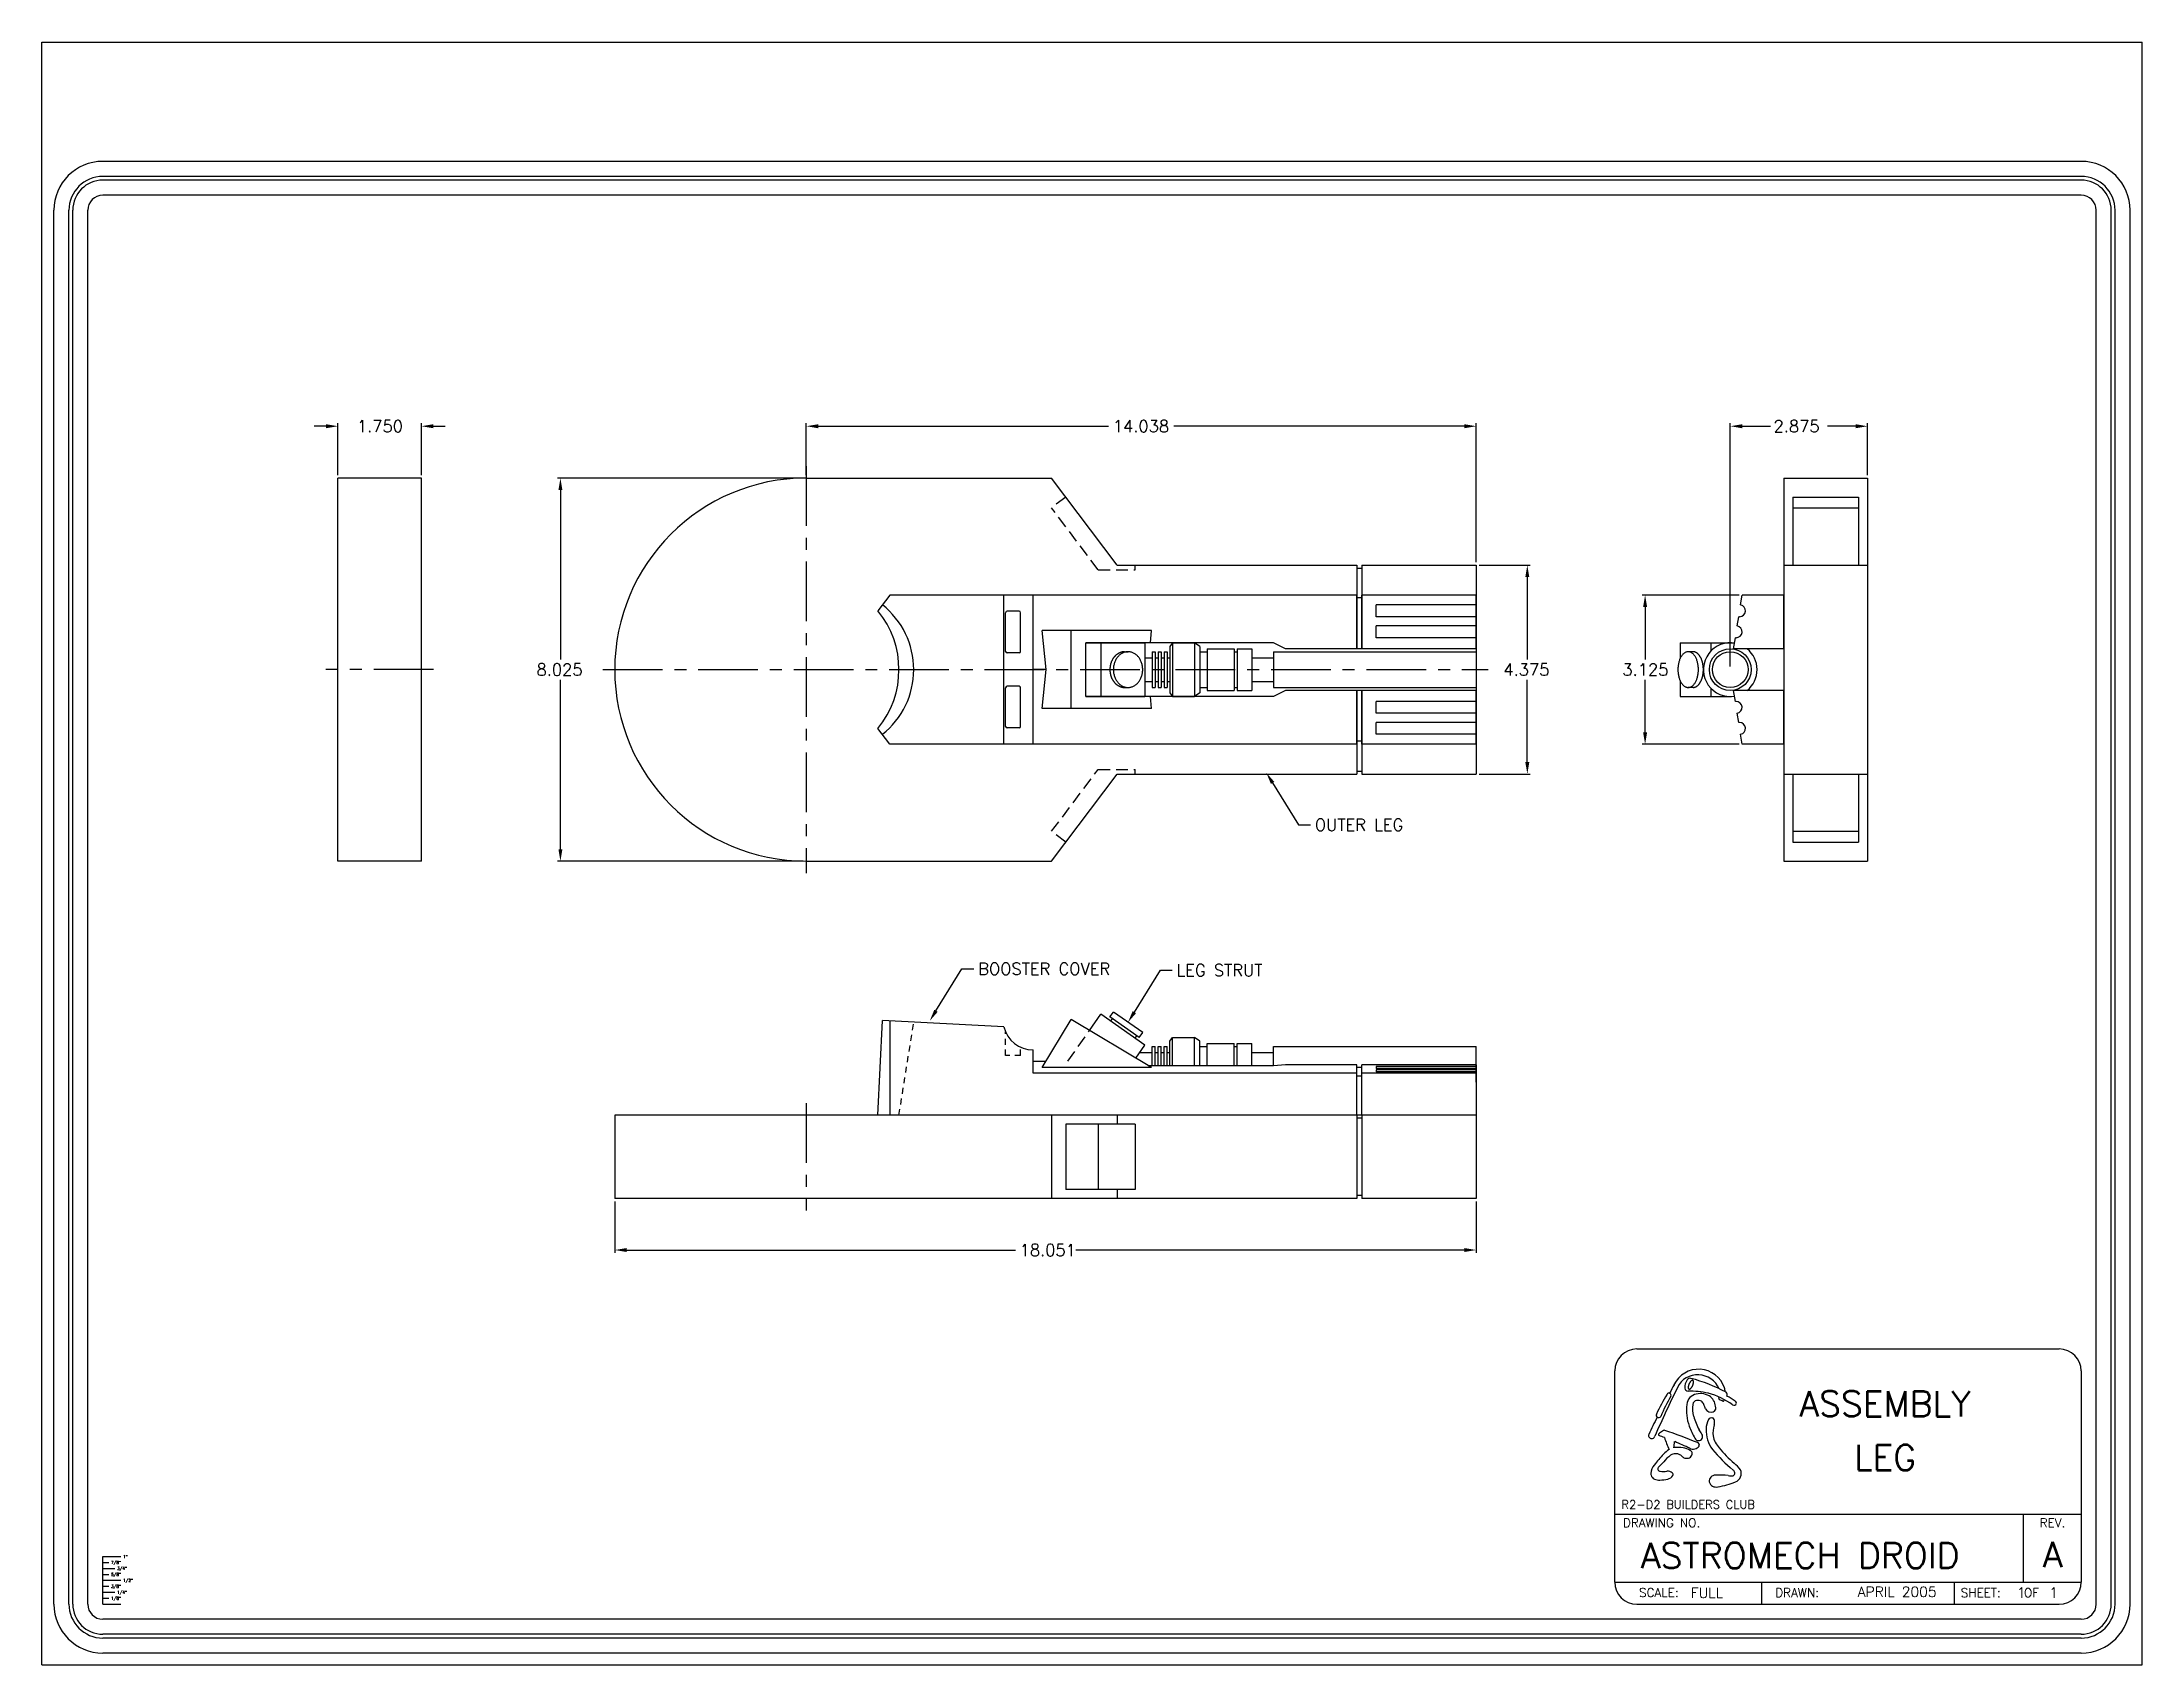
# Model space of a CAD drawing. Extents: x 0 to 44, y 0 to 34.
import ezdxf
from ezdxf.enums import TextEntityAlignment as Align

# ---------------------------------------------------------------- set-up
doc = ezdxf.new("R2010")
doc.units = 0
for name, pattern in [('CENTER', [2, 1.25, -0.25, 0.25, -0.25]), ('HIDDEN', [0.375, 0.25, -0.125]), ('HIDDEN2', [0.1875, 0.125, -0.0625])]:
    doc.linetypes.add(name, pattern=pattern)
doc.layers.get('0').update_dxf_attribs({"linetype": 'CONTINUOUS'})
for name, color, linetype in [('DIMENSIONS', 1, 'CONTINUOUS'), ('FORM', 5, 'CONTINUOUS'), ('LEG_-_BOOSTER_COVER', 7, 'CONTINUOUS'), ('LEG_-_OUTER', 7, 'CONTINUOUS'), ('LEG_-_STRUT', 7, 'CONTINUOUS')]:
    doc.layers.add(name, color=color, linetype=linetype)
doc.styles.get("Standard").update_dxf_attribs({"font": 'simplex.shx'})

msp = doc.modelspace()

# ---------------------------------------------------------------- linework, layer by layer
for p, q in [((0, 0), (0, 34)), ((0, 34), (44, 34)), ((44, 0), (44, 34)), ((1.274, 1.274), (1.274, 2.274)), ((1.274, 2.274), (1.649, 2.274)), ((1.274, 2.149), (1.399, 2.149)), ((1.274, 2.024), (1.524, 2.024)), ((1.274, 1.899), (1.399, 1.899)), ((1.274, 1.774), (1.649, 1.774)), ((1.274, 1.649), (1.399, 1.649)), ((1.274, 1.524), (1.524, 1.524)), ((1.274, 1.399), (1.399, 1.399)), ((1.274, 1.274), (1.649, 1.274)), ((0, 0), (44, 0))]:
    msp.add_line(p, q)
at = {"layer": 'DIMENSIONS'}
for p, q in [((6.2, 24.927), (6.2, 26.013)), ((7.95, 24.927), (7.95, 26.013)), ((16.013, 24.927), (16.013, 26.013)), ((30.051, 23.102), (30.051, 26.013)), ((35.373, 20.915), (35.373, 26.013)), ((38.248, 24.927), (38.248, 26.013)), ((5.95, 25.951), (5.7, 25.951)), ((8.2, 25.951), (8.45, 25.951)), ((16.263, 25.951), (22.347, 25.951)), ((29.801, 25.951), (23.718, 25.951)), ((35.623, 25.951), (36.213, 25.951)), ((37.998, 25.951), (37.408, 25.951)), ((15.951, 24.865), (10.8, 24.865)), ((10.862, 24.615), (10.862, 21.067)), ((30.114, 23.04), (31.183, 23.04)), ((31.121, 22.79), (31.121, 21.067)), ((35.56, 22.415), (33.526, 22.415)), ((33.589, 22.165), (33.589, 21.067)), ((10.862, 17.09), (10.862, 20.637)), ((31.121, 18.915), (31.121, 20.637)), ((33.589, 19.54), (33.589, 20.637)), ((35.56, 19.29), (33.526, 19.29)), ((30.114, 18.665), (31.183, 18.665)), ((25.784, 18.48), (26.329, 17.601)), ((26.329, 17.601), (26.579, 17.601)), ((15.951, 16.84), (10.8, 16.84)), ((18.731, 13.705), (19.276, 14.583)), ((19.276, 14.583), (19.526, 14.583)), ((22.887, 13.676), (23.432, 14.555)), ((23.432, 14.555), (23.682, 14.555)), ((12.001, 9.708), (12.001, 8.631)), ((30.051, 9.708), (30.051, 8.631)), ((12.251, 8.693), (20.394, 8.693)), ((29.801, 8.693), (21.658, 8.693))]:
    msp.add_line(p, q, dxfattribs=at)
for points in [[(5.95, 25.993), (5.95, 25.909), (6.2, 25.951)], [(8.2, 25.993), (8.2, 25.909), (7.95, 25.951)], [(16.263, 25.993), (16.263, 25.909), (16.013, 25.951)], [(29.801, 25.993), (29.801, 25.909), (30.051, 25.951)], [(35.623, 25.993), (35.623, 25.909), (35.373, 25.951)], [(37.998, 25.993), (37.998, 25.909), (38.248, 25.951)], [(10.821, 24.615), (10.904, 24.615), (10.862, 24.865)], [(31.079, 22.79), (31.163, 22.79), (31.121, 23.04)], [(33.547, 22.165), (33.631, 22.165), (33.589, 22.415)], [(33.547, 19.54), (33.631, 19.54), (33.589, 19.29)], [(25.819, 18.502), (25.652, 18.692), (25.749, 18.458)], [(31.079, 18.915), (31.163, 18.915), (31.121, 18.665)], [(10.821, 17.09), (10.904, 17.09), (10.862, 16.84)], [(18.767, 13.683), (18.6, 13.492), (18.696, 13.726)], [(22.922, 13.654), (22.755, 13.464), (22.851, 13.698)], [(12.251, 8.735), (12.251, 8.652), (12.001, 8.693)], [(29.801, 8.735), (29.801, 8.652), (30.051, 8.693)]]:
    msp.add_solid(points, dxfattribs=at)
at = {"layer": 'FORM'}
for p, q in [((42.726, 31.5), (1.274, 31.5)), ((42.726, 31.185), (1.274, 31.185)), ((42.726, 31.106), (1.274, 31.106)), ((0.25, 1.274), (0.25, 30.476)), ((0.565, 1.274), (0.565, 30.476)), ((0.644, 1.274), (0.644, 30.476)), ((0.959, 1.274), (0.959, 30.476)), ((42.726, 30.791), (1.274, 30.791)), ((43.041, 1.274), (43.041, 30.476)), ((43.356, 1.274), (43.356, 30.476)), ((43.435, 1.274), (43.435, 30.476)), ((43.75, 1.274), (43.75, 30.476)), ((42.726, 0.959), (1.274, 0.959)), ((42.726, 0.644), (1.274, 0.644)), ((42.726, 0.565), (1.274, 0.565)), ((42.726, 0.25), (1.274, 0.25))]:
    msp.add_line(p, q, dxfattribs=at)
at = {"layer": 'FORM', "linetype": 'CONTINUOUS'}
for p, q in [((33.416, 6.62), (42.265, 6.62)), ((32.955, 1.735), (32.955, 6.159)), ((42.726, 6.159), (42.726, 1.735)), ((32.955, 3.163), (42.726, 3.163)), ((41.508, 3.163), (41.508, 1.735)), ((32.955, 1.735), (42.726, 1.735)), ((36.026, 1.735), (36.026, 1.274)), ((40.065, 1.729), (40.065, 1.268)), ((33.416, 1.274), (42.265, 1.274))]:
    msp.add_line(p, q, dxfattribs=at)
at = {"layer": 'FORM', "color": 1}
msp.add_polyline3d([(34.588, 5.963, 0), (34.586, 5.964, 0), (34.584, 5.965, 0), (34.582, 5.965, 0), (34.58, 5.965, 0), (34.578, 5.965, 0), (34.575, 5.964, 0), (34.573, 5.964, 0), (34.571, 5.963, 0), (34.568, 5.962, 0), (34.566, 5.96, 0), (34.563, 5.959, 0), (34.56, 5.957, 0), (34.558, 5.955, 0), (34.555, 5.953, 0), (34.552, 5.951, 0), (34.55, 5.948, 0), (34.547, 5.946, 0), (34.544, 5.943, 0), (34.541, 5.94, 0), (34.539, 5.936, 0), (34.536, 5.933, 0), (34.533, 5.929, 0), (34.531, 5.926, 0), (34.528, 5.922, 0), (34.526, 5.918, 0), (34.523, 5.914, 0), (34.521, 5.91, 0), (34.519, 5.906, 0), (34.516, 5.901, 0), (34.514, 5.897, 0), (34.512, 5.893, 0), (34.51, 5.888, 0), (34.508, 5.884, 0), (34.506, 5.879, 0), (34.504, 5.874, 0), (34.503, 5.87, 0), (34.501, 5.865, 0), (34.5, 5.861, 0), (34.498, 5.856, 0), (34.497, 5.852, 0), (34.496, 5.847, 0), (34.495, 5.843, 0), (34.495, 5.838, 0), (34.494, 5.834, 0), (34.493, 5.83, 0), (34.493, 5.826, 0), (34.493, 5.822, 0), (34.492, 5.818, 0), (34.492, 5.814, 0), (34.492, 5.811, 0), (34.493, 5.807, 0), (34.493, 5.804, 0), (34.494, 5.801, 0), (34.494, 5.798, 0), (34.495, 5.795, 0), (34.496, 5.793, 0), (34.497, 5.79, 0), (34.498, 5.788, 0), (34.499, 5.786, 0), (34.501, 5.784, 0), (34.502, 5.783, 0), (34.504, 5.781, 0), (34.506, 5.78, 0), (34.507, 5.779, 0), (34.509, 5.779, 0), (34.511, 5.778, 0), (34.513, 5.778, 0), (34.516, 5.778, 0), (34.518, 5.778, 0), (34.52, 5.779, 0), (34.523, 5.779, 0), (34.525, 5.78, 0), (34.527, 5.781, 0), (34.53, 5.782, 0), (34.533, 5.784, 0), (34.535, 5.786, 0), (34.538, 5.788, 0), (34.541, 5.79, 0), (34.543, 5.792, 0), (34.546, 5.795, 0), (34.549, 5.797, 0), (34.551, 5.8, 0), (34.554, 5.803, 0), (34.557, 5.806, 0), (34.559, 5.81, 0), (34.562, 5.813, 0), (34.565, 5.817, 0), (34.567, 5.821, 0), (34.57, 5.825, 0), (34.572, 5.829, 0), (34.575, 5.833, 0), (34.577, 5.837, 0), (34.579, 5.841, 0), (34.581, 5.846, 0), (34.584, 5.85, 0), (34.586, 5.855, 0), (34.588, 5.859, 0), (34.589, 5.864, 0), (34.591, 5.868, 0), (34.593, 5.873, 0), (34.594, 5.878, 0), (34.596, 5.882, 0), (34.597, 5.887, 0), (34.598, 5.891, 0), (34.599, 5.896, 0), (34.6, 5.9, 0), (34.601, 5.904, 0), (34.602, 5.909, 0), (34.602, 5.913, 0), (34.603, 5.917, 0), (34.603, 5.921, 0), (34.603, 5.925, 0), (34.603, 5.928, 0), (34.603, 5.932, 0), (34.603, 5.935, 0), (34.602, 5.939, 0), (34.602, 5.942, 0), (34.601, 5.945, 0), (34.6, 5.947, 0), (34.6, 5.95, 0), (34.599, 5.952, 0), (34.597, 5.955, 0), (34.596, 5.957, 0), (34.595, 5.958, 0), (34.593, 5.96, 0), (34.592, 5.961, 0), (34.59, 5.963, 0), (34.588, 5.963, 0)], dxfattribs=at)
at = {"layer": 'FORM'}
for centre, radius, start, end in [((1.274, 30.476), 1.024, 90, 180), ((42.726, 30.476), 1.024, 0, 90), ((1.274, 30.476), 0.709, 90, 180), ((1.274, 30.476), 0.63, 90, 180), ((42.726, 30.476), 0.709, 0, 90), ((42.726, 30.476), 0.63, 0, 90), ((1.274, 30.476), 0.315, 90, 180), ((42.726, 30.476), 0.315, 0, 90), ((1.274, 1.274), 1.024, 180, 270), ((1.274, 1.274), 0.709, 180, 270), ((1.274, 1.274), 0.63, 180, 270), ((1.274, 1.274), 0.315, 180, 270), ((42.726, 1.274), 1.024, 270, 0), ((42.726, 1.274), 0.709, 270, 0), ((42.726, 1.274), 0.63, 270, 0), ((42.726, 1.274), 0.315, 270, 0)]:
    msp.add_arc(centre, radius, start, end, dxfattribs=at)
at = {"layer": 'FORM', "linetype": 'CONTINUOUS'}
for centre, start, end in [((33.416, 6.159), 90, 180), ((42.265, 6.159), 360, 90), ((33.416, 1.735), 180, 270), ((42.265, 1.735), 270, 0)]:
    msp.add_arc(centre, 0.461, start, end, dxfattribs=at)
at = {"layer": 'FORM', "color": 7}
for centre, radius, start, end in [((34.709, 5.626), 0.57, 18.2326, 154.6361), ((53.368, -3.673), 21.326, 153.5831, 156.6069), ((50.288, -2.564), 18.17, 152.341, 152.9694), ((34.678, 5.629), 0.45, 85.4854, 155.5007), ((34.698, 5.595), 0.483, 23.4687, 88.1516), ((34.88, 5.685), 0.389, 5.638, 17.7915), ((35.41, 5.331), 0.955, 172.3003, 200.1263), ((34.701, 5.441), 0.238, 99.8697, 175.5952), ((35.146, 5.377), 0.566, 171.5259, 197.4947), ((34.684, 5.445), 0.0983, 100.0375, 170.9848), ((34.744, 5.312), 0.374, 54.1043, 102.9674), ((34.686, 5.304), 0.239, 68.785, 94.7421), ((34.653, 5.395), 0.178, 20.1831, 47.8338), ((34.351, 5.238), 0.517, 14.2811, 24.9473), ((34.976, 5.438), 0.143, 210.2865, 287.2592), ((34.765, 5.385), 0.303, 0.8907, 49.1139), ((34.988, 5.376), 0.0806, 291.9673, 10.2011), ((35.144, 5.582), 0.0146, 157.3748, 243.1832), ((34.903, 5.703), 0.255, 333.247, 339.1268), ((35.483, 6.207), 0.725, 241.5397, 249.3399), ((35.23, 5.536), 0.00803, 246.7424, 343.5507), ((34.88, 5.685), 0.389, 336.9972, 341.1119), ((50.491, -3.156), 18.625, 153.3711, 154.604), ((33.886, 4.825), 0.0188, 120.5491, 251.4839), ((34.236, 4.481), 0.508, 124.2548, 135.0129), ((33.989, 4.862), 0.0556, 76.4452, 134.3635), ((27.873, -12.493), 18.456, 68.3272, 70.6061), ((36.093, 5.598), 1.688, 200.6463, 210.0465), ((35.799, 5.534), 1.236, 195.3231, 209.2908), ((33.768, 4.29), 1.148, 28.4319, 33.8655), ((35.492, 4.9), 0.624, 175.9752, 218.045), ((35.228, 4.963), 0.359, 149.9608, 183.0164), ((34.977, 5.11), 0.0679, 69.7642, 151.8988), ((34.969, 5.106), 0.0753, 357.6694, 65.2511), ((35.602, 4.852), 0.592, 162.8186, 185.355), ((34.792, 5.091), 0.253, 345.3619, 2.6057), ((33.729, 4.81), 0.0672, 161.1287, 346.893), ((37.148, 1.501), 4.309, 137.4564, 141.4055), ((31.36, -2.203), 7.449, 69.2866, 70.2231), ((34.351, 4.087), 0.5, 121.505, 139.0958), ((36.267, 5.482), 2.383, 197.5192, 203.9815), ((34.224, 4.253), 0.172, 90, 125.5975), ((33.485, 4.721), 0.724, 346.5241, 356.715), ((34.28, 3.885), 0.674, 81.0168, 97.6796), ((31.36, -2.203), 7.449, 64.8574, 67.5151), ((34.243, 4.325), 0.102, 63.4627, 100.742), ((34.251, 4.271), 0.15, 50.0038, 75.5417), ((34.323, 4.152), 0.403, 58.748, 81.1062), ((34.592, 4.676), 0.152, 243.4858, 285.1066), ((34.507, 4.431), 0.0703, 329.1857, 69.5272), ((34.71, 4.784), 0.0846, 201.5645, 38.0941), ((34.615, 4.655), 0.127, 277.7873, 324.4296), ((34.676, 4.61), 0.0501, 325.5245, 75.3405), ((37.473, 6.561), 3.209, 219.6028, 230.5002), ((35.536, 4.912), 0.536, 192.3535, 222.302), ((37.382, 6.4), 2.906, 219.5063, 228.4276), ((34.025, 3.988), 0.317, 140.5469, 175.5193), ((33.799, 4.011), 0.091, 178.8843, 204.47), ((33.827, 3.998), 0.113, 192.6455, 248.2224), ((33.895, 4.108), 0.0418, 124.2549, 201.2233), ((33.906, 4.113), 0.0547, 201.8253, 267.1645), ((35.428, 2.785), 2.066, 134.541, 138.9147), ((33.975, 4.545), 0.491, 261.666, 278.334), ((34.642, 3.697), 0.868, 126.6804, 139.7871), ((34.051, 3.88), 0.179, 52.9907, 91.7489), ((34.022, 4.074), 0.183, 283.5752, 324.5897), ((34.126, 3.987), 0.0487, 337.1416, 47.565), ((34.52, 4.537), 0.23, 221.1819, 237.6838), ((34.46, 4.516), 0.184, 250.0839, 281.7545), ((34.486, 4.42), 0.0851, 277.7057, 342.6988), ((35.057, 3.851), 0.125, 88.4325, 186.6263), ((35.163, 2.854), 1.126, 81.4266, 95.2081), ((35.396, 4.265), 0.304, 257.5181, 277.231), ((35.372, 4.007), 0.0986, 12.0254, 52.1436), ((35.413, 4.015), 0.0561, 292.2603, 12.8674), ((35.14, 3.799), 0.53, 32.9711, 53.7284), ((35.427, 4.006), 0.177, 287.7475, 27.3521), ((33.876, 4.091), 0.218, 245.4026, 275.4098), ((33.872, 4.705), 0.832, 271.6993, 283.3954), ((35.077, 3.877), 0.149, 195.7266, 285.3807), ((34.901, 5.194), 1.476, 278.3733, 293.1521)]:
    msp.add_arc(centre, radius, start, end, dxfattribs=at)
at = {"layer": 'FORM', "color": 5}
for centre, radius, start, end in [((34.699, 5.819), 0.277, 145.6086, 184.3667), ((34.486, 5.802), 0.0631, 183.998, 273.3138), ((34.529, 5.938), 0.0687, 75.2447, 147.693), ((34.477, 3.568), 2.171, 78.393, 89.648), ((33.71, 2.794), 3.318, 61.6372, 75.392), ((37.446, 3.583), 3.987, 148.4149, 155.1985), ((38.218, 3.311), 4.702, 150.4088, 156.2074), ((34.089, 5.651), 0.0441, 335.3232, 152.6722), ((34.452, 4.07), 1.688, 54.9325, 74.1529), ((35.223, 5.658), 0.0839, 342.6983, 41.6728), ((34.899, 4.763), 0.959, 52.7669, 65.0636), ((35.454, 5.487), 0.0471, 227.6203, 57.4121), ((33.871, 5.232), 0.0503, 152.1811, 330.991)]:
    msp.add_arc(centre, radius, start, end, dxfattribs=at)
at = {"layer": 'LEG_-_BOOSTER_COVER'}
for p, q in [((17.765, 22.415), (17.516, 22.084)), ((27.551, 22.415), (17.765, 22.415)), ((20.156, 19.29), (20.156, 22.415)), ((20.191, 21.232), (20.191, 22.045)), ((20.475, 22.075), (20.221, 22.075)), ((20.505, 21.232), (20.505, 22.045)), ((20.765, 19.29), (20.765, 22.415)), ((27.551, 21.29), (27.551, 22.415)), ((27.651, 22.355), (27.551, 22.355)), ((27.651, 21.29), (27.651, 22.415)), ((30.051, 22.415), (27.651, 22.415)), ((30.051, 22.208), (27.951, 22.208)), ((27.951, 21.96), (27.951, 22.208)), ((30.051, 21.29), (30.051, 22.415)), ((35.59, 22.208), (35.623, 22.415)), ((36.498, 22.415), (35.623, 22.415)), ((36.498, 21.29), (36.498, 22.415)), ((23.248, 21.67), (20.958, 21.67)), ((21.037, 20.852), (20.958, 21.67)), ((21.565, 20.035), (21.565, 21.67)), ((23.223, 21.415), (23.248, 21.67)), ((30.051, 21.96), (27.951, 21.96)), ((30.051, 21.768), (27.951, 21.768)), ((27.951, 21.52), (27.951, 21.768)), ((35.519, 21.768), (35.55, 21.96)), ((35.568, 21.96), (35.55, 21.96)), ((20.475, 21.202), (20.221, 21.202)), ((25.801, 21.415), (21.869, 21.415)), ((21.869, 20.29), (21.869, 21.415)), ((26.051, 21.29), (25.801, 21.415)), ((30.051, 21.29), (26.051, 21.29)), ((30.051, 21.52), (27.951, 21.52)), ((35.443, 21.29), (35.48, 21.52)), ((36.498, 21.29), (35.443, 21.29)), ((35.495, 21.52), (35.48, 21.52)), ((21.037, 20.852), (20.765, 20.852)), ((20.958, 20.035), (21.037, 20.852)), ((20.191, 19.66), (20.191, 20.473)), ((20.475, 20.503), (20.221, 20.503)), ((20.505, 19.66), (20.505, 20.473)), ((25.801, 20.29), (21.869, 20.29)), ((23.248, 20.035), (23.223, 20.29)), ((26.051, 20.415), (25.801, 20.29)), ((30.051, 20.415), (26.051, 20.415)), ((27.551, 19.29), (27.551, 20.415)), ((27.651, 19.29), (27.651, 20.415)), ((30.051, 19.29), (30.051, 20.415)), ((35.48, 20.185), (35.443, 20.415)), ((36.498, 20.415), (35.443, 20.415)), ((36.498, 19.29), (36.498, 20.415)), ((23.248, 20.035), (20.958, 20.035)), ((30.051, 20.185), (27.951, 20.185)), ((27.951, 19.937), (27.951, 20.185)), ((30.051, 19.937), (27.951, 19.937)), ((35.495, 20.185), (35.48, 20.185)), ((35.55, 19.745), (35.519, 19.937)), ((17.765, 19.29), (17.516, 19.621)), ((20.475, 19.63), (20.221, 19.63)), ((27.951, 19.497), (27.951, 19.745)), ((30.051, 19.745), (27.951, 19.745)), ((30.051, 19.497), (27.951, 19.497)), ((35.568, 19.745), (35.55, 19.745)), ((35.623, 19.29), (35.59, 19.497)), ((27.551, 19.29), (17.765, 19.29)), ((27.651, 19.35), (27.551, 19.35)), ((30.051, 19.29), (27.651, 19.29)), ((36.498, 19.29), (35.623, 19.29)), ((17.516, 11.52), (17.609, 13.504)), ((20.156, 13.371), (17.609, 13.504)), ((17.765, 13.496), (17.765, 11.52)), ((20.958, 12.514), (21.565, 13.525)), ((23.248, 12.514), (21.565, 13.525)), ((20.765, 12.395), (20.765, 12.885)), ((21.037, 12.645), (20.765, 12.645)), ((27.551, 12.395), (20.765, 12.395)), ((23.248, 12.514), (20.958, 12.514)), ((25.801, 12.555), (23.18, 12.555)), ((26.051, 12.575), (25.801, 12.555)), ((27.551, 12.575), (26.051, 12.575)), ((27.551, 11.52), (27.551, 12.575)), ((27.651, 12.514), (27.551, 12.514)), ((27.651, 12.334), (27.551, 12.334)), ((30.051, 12.575), (27.651, 12.575)), ((27.651, 11.52), (27.651, 12.575)), ((30.051, 12.395), (27.651, 12.395)), ((27.951, 12.538), (27.951, 12.499)), ((30.051, 12.538), (27.951, 12.538)), ((30.051, 12.499), (27.951, 12.499)), ((30.051, 12.468), (27.951, 12.468)), ((27.951, 12.468), (27.951, 12.428)), ((30.051, 12.428), (27.951, 12.428)), ((30.051, 12.575), (30.051, 11.52)), ((30.051, 11.52), (17.516, 11.52))]:
    msp.add_line(p, q, dxfattribs=at)
at = {"layer": 'LEG_-_BOOSTER_COVER', "linetype": 'HIDDEN2'}
for p, q in [((17.956, 11.52), (18.265, 13.47)), ((20.191, 12.77), (20.191, 13.263)), ((20.505, 12.77), (20.191, 12.77)), ((20.505, 12.77), (20.505, 12.942))]:
    msp.add_line(p, q, dxfattribs=at)
at = {"layer": 'LEG_-_BOOSTER_COVER'}
for centre, radius, start, end in [((16.013, 20.852), 1.943, 320.6605, 39.3395), ((16.538, 20.852), 1.727, 308.3136, 51.6864), ((20.221, 22.045), 0.03, 90, 180), ((20.475, 22.045), 0.03, 0, 90), ((35.568, 22.085), 0.125, 270, 79.9139), ((35.495, 21.645), 0.125, 270, 78.7367), ((20.221, 21.232), 0.03, 180, 270), ((20.475, 21.232), 0.03, 270, 0), ((20.221, 20.473), 0.03, 90, 180), ((20.475, 20.473), 0.03, 360, 90), ((35.495, 20.06), 0.125, 281.2633, 90), ((20.221, 19.66), 0.03, 180, 270), ((20.475, 19.66), 0.03, 270, 360), ((35.568, 19.62), 0.125, 280.0861, 90), ((20.765, 13.51), 0.625, 192.9077, 270)]:
    msp.add_arc(centre, radius, start, end, dxfattribs=at)
at = {"layer": 'LEG_-_OUTER', "linetype": 'CENTER'}
for p, q in [((16.013, 25.115), (16.013, 16.59)), ((8.2, 20.852), (5.95, 20.852)), ((11.751, 20.852), (30.301, 20.852)), ((16.013, 11.77), (16.013, 9.52))]:
    msp.add_line(p, q, dxfattribs=at)
at = {"layer": 'LEG_-_OUTER'}
for p, q in [((16.013, 25.115), (16.013, 25.115)), ((7.95, 24.865), (6.2, 24.865)), ((6.2, 16.84), (6.2, 24.865)), ((7.95, 16.84), (7.95, 24.865)), ((16.013, 24.865), (21.151, 24.865)), ((22.526, 23.04), (21.151, 24.865)), ((36.498, 24.865), (36.498, 16.84)), ((36.498, 24.865), (38.248, 24.865)), ((38.248, 24.865), (38.248, 16.84)), ((36.685, 24.466), (38.06, 24.466)), ((36.685, 24.466), (36.685, 23.04)), ((36.685, 24.24), (38.06, 24.24)), ((38.06, 24.466), (38.06, 23.04)), ((22.526, 23.04), (27.551, 23.04)), ((27.551, 23.04), (27.551, 21.29)), ((27.551, 22.977), (27.651, 22.977)), ((27.651, 23.04), (27.651, 21.29)), ((27.651, 23.04), (30.051, 23.04)), ((30.051, 23.04), (30.051, 18.665)), ((36.498, 23.04), (38.248, 23.04)), ((27.551, 20.415), (27.551, 18.665)), ((27.651, 20.415), (27.651, 18.665)), ((21.151, 16.84), (22.526, 18.665)), ((22.526, 18.665), (27.551, 18.665)), ((27.551, 18.727), (27.651, 18.727)), ((27.651, 18.665), (30.051, 18.665)), ((36.498, 18.665), (38.248, 18.665)), ((36.685, 18.665), (36.685, 17.239)), ((38.06, 18.665), (38.06, 17.239)), ((36.685, 17.465), (38.06, 17.465)), ((36.685, 17.239), (38.06, 17.239)), ((7.95, 16.84), (6.2, 16.84)), ((16.013, 16.84), (21.151, 16.84)), ((36.498, 16.84), (38.248, 16.84)), ((12.001, 11.52), (12.001, 9.77)), ((27.551, 11.52), (12.001, 11.52)), ((21.151, 11.52), (21.151, 9.77)), ((22.526, 11.52), (22.526, 11.333)), ((27.551, 11.52), (27.551, 9.77)), ((27.651, 11.458), (27.551, 11.458)), ((30.051, 11.52), (27.651, 11.52)), ((27.651, 11.52), (27.651, 9.77)), ((30.051, 11.52), (30.051, 9.77)), ((22.901, 11.333), (21.452, 11.333)), ((21.452, 11.333), (21.452, 9.958)), ((22.128, 11.333), (22.128, 9.958)), ((22.901, 11.333), (22.901, 9.958)), ((27.551, 9.77), (12.001, 9.77)), ((22.901, 9.958), (21.452, 9.958)), ((22.526, 9.958), (22.526, 9.77)), ((27.651, 9.833), (27.551, 9.833)), ((30.051, 9.77), (27.651, 9.77))]:
    msp.add_line(p, q, dxfattribs=at)
at = {"layer": 'LEG_-_OUTER', "linetype": 'HIDDEN'}
for p, q in [((21.452, 24.466), (21.153, 24.24)), ((22.128, 22.946), (21.153, 24.24)), ((22.128, 22.946), (22.901, 22.946)), ((22.901, 22.946), (22.901, 23.04)), ((21.153, 17.465), (22.128, 18.759)), ((22.128, 18.759), (22.901, 18.759)), ((22.901, 18.665), (22.901, 18.759)), ((21.452, 17.239), (21.153, 17.465))]:
    msp.add_line(p, q, dxfattribs=at)
at = {"layer": 'LEG_-_OUTER'}
msp.add_arc((16.013, 20.852), 4.013, 90, 270, dxfattribs=at)
at = {"layer": 'LEG_-_STRUT'}
for p, q in [((21.869, 21.415), (23.108, 21.415)), ((22.187, 21.415), (22.187, 20.29)), ((22.683, 21.227), (22.755, 21.227)), ((23.108, 21.415), (23.108, 20.29)), ((23.262, 21.227), (23.262, 20.477)), ((23.262, 21.227), (23.324, 21.227)), ((23.324, 21.227), (23.324, 20.477)), ((23.386, 21.227), (23.386, 20.477)), ((23.386, 21.227), (23.448, 21.227)), ((23.448, 21.227), (23.448, 20.477)), ((23.51, 21.227), (23.51, 20.477)), ((23.51, 21.227), (23.572, 21.227)), ((23.572, 21.227), (23.572, 20.477)), ((23.69, 21.415), (23.634, 21.338)), ((23.634, 21.338), (23.634, 20.367)), ((23.69, 21.415), (24.147, 21.415)), ((23.69, 21.415), (23.69, 20.29)), ((24.147, 21.415), (24.147, 20.29)), ((24.259, 21.338), (24.147, 21.415)), ((24.259, 21.338), (24.259, 20.367)), ((24.259, 21.227), (24.415, 21.227)), ((24.415, 21.29), (24.415, 20.415)), ((24.415, 21.29), (24.977, 21.29)), ((24.977, 21.29), (24.977, 20.415)), ((24.977, 21.227), (25.039, 21.227)), ((25.039, 21.29), (25.351, 21.29)), ((25.039, 21.29), (25.039, 20.415)), ((25.351, 21.29), (25.351, 20.415)), ((25.801, 21.227), (30.051, 21.227)), ((25.801, 21.227), (25.801, 20.477)), ((30.051, 21.227), (30.051, 20.477)), ((34.322, 21.415), (35.463, 21.415)), ((34.322, 21.415), (34.322, 21.083)), ((34.594, 21.227), (34.492, 21.227)), ((34.967, 21.415), (34.967, 21.242)), ((23.108, 21.102), (23.262, 21.102)), ((23.324, 21.102), (23.386, 21.102)), ((23.448, 21.102), (23.51, 21.102)), ((23.572, 21.102), (23.634, 21.102)), ((25.351, 21.102), (25.801, 21.102)), ((21.869, 20.29), (23.108, 20.29)), ((22.683, 20.477), (22.755, 20.477)), ((23.108, 20.602), (23.262, 20.602)), ((23.262, 20.477), (23.324, 20.477)), ((23.324, 20.602), (23.386, 20.602)), ((23.386, 20.477), (23.448, 20.477)), ((23.448, 20.602), (23.51, 20.602)), ((23.51, 20.477), (23.572, 20.477)), ((23.572, 20.602), (23.634, 20.602)), ((23.634, 20.367), (23.69, 20.29)), ((23.69, 20.29), (24.147, 20.29)), ((24.259, 20.367), (24.147, 20.29)), ((24.259, 20.477), (24.415, 20.477)), ((24.415, 20.415), (24.977, 20.415)), ((24.977, 20.477), (25.039, 20.477)), ((25.039, 20.415), (25.351, 20.415)), ((25.351, 20.602), (25.801, 20.602)), ((25.801, 20.477), (30.051, 20.477)), ((34.322, 20.621), (34.322, 20.29)), ((34.322, 20.29), (35.4, 20.29)), ((34.594, 20.477), (34.492, 20.477)), ((34.967, 20.463), (34.967, 20.29)), ((22.376, 13.577), (22.448, 13.679)), ((23.062, 13.249), (22.448, 13.679)), ((21.949, 13.294), (22.187, 13.633)), ((23.108, 12.988), (22.187, 13.633)), ((22.99, 13.147), (22.376, 13.577)), ((22.392, 13.49), (22.427, 13.541)), ((22.99, 13.147), (23.062, 13.249)), ((22.903, 13.132), (22.939, 13.182)), ((22.916, 12.714), (23.108, 12.988)), ((22.999, 12.833), (23.262, 12.833)), ((23.262, 12.555), (23.262, 12.958)), ((23.262, 12.958), (23.324, 12.958)), ((23.324, 12.555), (23.324, 12.958)), ((23.324, 12.833), (23.386, 12.833)), ((23.386, 12.555), (23.386, 12.958)), ((23.386, 12.958), (23.448, 12.958)), ((23.448, 12.555), (23.448, 12.958)), ((23.448, 12.833), (23.51, 12.833)), ((23.51, 12.555), (23.51, 12.958)), ((23.51, 12.958), (23.572, 12.958)), ((23.572, 12.555), (23.572, 12.958)), ((23.572, 12.833), (23.634, 12.833)), ((23.634, 13.068), (23.69, 13.145)), ((23.634, 12.555), (23.634, 13.068)), ((23.69, 13.145), (24.147, 13.145)), ((23.69, 12.555), (23.69, 13.145)), ((24.147, 12.555), (24.147, 13.145)), ((24.259, 13.068), (24.147, 13.145)), ((24.259, 12.555), (24.259, 13.068)), ((24.259, 12.958), (24.415, 12.958)), ((24.415, 12.555), (24.415, 13.02)), ((24.415, 13.02), (24.977, 13.02)), ((24.977, 12.555), (24.977, 13.02)), ((24.977, 12.958), (25.039, 12.958)), ((25.039, 12.555), (25.039, 13.02)), ((25.039, 13.02), (25.351, 13.02)), ((25.351, 12.555), (25.351, 13.02)), ((25.351, 12.833), (25.801, 12.833)), ((25.801, 12.958), (30.051, 12.958)), ((25.801, 12.555), (25.801, 12.958)), ((30.051, 12.208), (30.051, 12.958))]:
    msp.add_line(p, q, dxfattribs=at)
at = {"layer": 'LEG_-_STRUT', "linetype": 'HIDDEN'}
msp.add_line((21.497, 12.649), (21.949, 13.294), dxfattribs=at)
at = {"layer": 'LEG_-_STRUT'}
for points in [[(22.683, 21.227, 0), (22.675, 21.227, 0), (22.668, 21.227, 0), (22.66, 21.226, 0), (22.653, 21.226, 0), (22.645, 21.225, 0), (22.638, 21.223, 0), (22.631, 21.222, 0), (22.623, 21.22, 0), (22.616, 21.218, 0), (22.608, 21.216, 0), (22.601, 21.214, 0), (22.594, 21.211, 0), (22.587, 21.209, 0), (22.58, 21.206, 0), (22.573, 21.202, 0), (22.566, 21.199, 0), (22.559, 21.195, 0), (22.552, 21.191, 0), (22.545, 21.187, 0), (22.538, 21.183, 0), (22.532, 21.179, 0), (22.525, 21.174, 0), (22.519, 21.169, 0), (22.512, 21.164, 0), (22.506, 21.159, 0), (22.5, 21.154, 0), (22.494, 21.148, 0), (22.488, 21.142, 0), (22.482, 21.136, 0), (22.477, 21.13, 0), (22.471, 21.124, 0), (22.466, 21.118, 0), (22.461, 21.111, 0), (22.456, 21.104, 0), (22.451, 21.097, 0), (22.446, 21.09, 0), (22.441, 21.083, 0), (22.436, 21.076, 0), (22.432, 21.068, 0), (22.428, 21.061, 0), (22.424, 21.053, 0), (22.42, 21.045, 0), (22.416, 21.037, 0), (22.412, 21.029, 0), (22.409, 21.021, 0), (22.405, 21.013, 0), (22.402, 21.004, 0), (22.399, 20.996, 0), (22.396, 20.987, 0), (22.394, 20.979, 0), (22.391, 20.97, 0), (22.389, 20.961, 0), (22.387, 20.953, 0), (22.385, 20.944, 0), (22.383, 20.935, 0), (22.382, 20.926, 0), (22.38, 20.917, 0), (22.379, 20.907, 0), (22.378, 20.898, 0), (22.377, 20.889, 0), (22.377, 20.88, 0), (22.376, 20.871, 0), (22.376, 20.862, 0), (22.376, 20.852, 0), (22.376, 20.843, 0), (22.376, 20.834, 0), (22.377, 20.825, 0), (22.377, 20.816, 0), (22.378, 20.806, 0), (22.379, 20.797, 0), (22.38, 20.788, 0), (22.382, 20.779, 0), (22.383, 20.77, 0), (22.385, 20.761, 0), (22.387, 20.752, 0), (22.389, 20.744, 0), (22.391, 20.735, 0), (22.394, 20.726, 0), (22.396, 20.718, 0), (22.399, 20.709, 0), (22.402, 20.701, 0), (22.405, 20.692, 0), (22.409, 20.684, 0), (22.412, 20.676, 0), (22.416, 20.668, 0), (22.42, 20.66, 0), (22.424, 20.652, 0), (22.428, 20.644, 0), (22.432, 20.637, 0), (22.436, 20.629, 0), (22.441, 20.622, 0), (22.446, 20.614, 0), (22.451, 20.608, 0), (22.456, 20.601, 0), (22.461, 20.594, 0), (22.466, 20.587, 0), (22.471, 20.581, 0), (22.477, 20.575, 0), (22.482, 20.569, 0), (22.488, 20.563, 0), (22.494, 20.557, 0), (22.5, 20.551, 0), (22.506, 20.546, 0), (22.512, 20.541, 0), (22.519, 20.536, 0), (22.525, 20.531, 0), (22.532, 20.526, 0), (22.538, 20.522, 0), (22.545, 20.517, 0), (22.552, 20.513, 0), (22.559, 20.51, 0), (22.566, 20.506, 0), (22.573, 20.503, 0), (22.58, 20.499, 0), (22.587, 20.496, 0), (22.594, 20.494, 0), (22.601, 20.491, 0), (22.608, 20.489, 0), (22.616, 20.487, 0), (22.623, 20.485, 0), (22.631, 20.483, 0), (22.638, 20.482, 0), (22.645, 20.48, 0), (22.653, 20.479, 0), (22.66, 20.479, 0), (22.668, 20.478, 0), (22.675, 20.478, 0), (22.683, 20.477, 0)], [(22.755, 21.227, 0), (22.74, 21.227, 0), (22.725, 21.226, 0), (22.71, 21.223, 0), (22.695, 21.22, 0), (22.68, 21.216, 0), (22.666, 21.211, 0), (22.651, 21.206, 0), (22.637, 21.199, 0), (22.623, 21.191, 0), (22.61, 21.183, 0), (22.597, 21.174, 0), (22.584, 21.164, 0), (22.572, 21.154, 0), (22.56, 21.142, 0), (22.549, 21.13, 0), (22.538, 21.118, 0), (22.527, 21.104, 0), (22.517, 21.09, 0), (22.508, 21.076, 0), (22.499, 21.061, 0), (22.491, 21.045, 0), (22.484, 21.029, 0), (22.477, 21.013, 0), (22.471, 20.996, 0), (22.465, 20.979, 0), (22.461, 20.961, 0), (22.457, 20.944, 0), (22.453, 20.926, 0), (22.451, 20.907, 0), (22.449, 20.889, 0), (22.448, 20.871, 0), (22.448, 20.852, 0), (22.448, 20.834, 0), (22.449, 20.816, 0), (22.451, 20.797, 0), (22.453, 20.779, 0), (22.457, 20.761, 0), (22.461, 20.744, 0), (22.465, 20.726, 0), (22.471, 20.709, 0), (22.477, 20.692, 0), (22.484, 20.676, 0), (22.491, 20.66, 0), (22.499, 20.644, 0), (22.508, 20.629, 0), (22.517, 20.614, 0), (22.527, 20.601, 0), (22.538, 20.587, 0), (22.549, 20.575, 0), (22.56, 20.563, 0), (22.572, 20.551, 0), (22.584, 20.541, 0), (22.597, 20.531, 0), (22.61, 20.522, 0), (22.623, 20.513, 0), (22.637, 20.506, 0), (22.651, 20.499, 0), (22.666, 20.494, 0), (22.68, 20.489, 0), (22.695, 20.485, 0), (22.71, 20.482, 0), (22.725, 20.479, 0), (22.74, 20.478, 0), (22.755, 20.477, 0), (22.77, 20.478, 0), (22.785, 20.479, 0), (22.8, 20.482, 0), (22.815, 20.485, 0), (22.829, 20.489, 0), (22.844, 20.494, 0), (22.858, 20.499, 0), (22.872, 20.506, 0), (22.886, 20.513, 0), (22.9, 20.522, 0), (22.913, 20.531, 0), (22.925, 20.541, 0), (22.938, 20.551, 0), (22.95, 20.563, 0), (22.961, 20.575, 0), (22.972, 20.587, 0), (22.982, 20.601, 0), (22.992, 20.614, 0), (23.002, 20.629, 0), (23.01, 20.644, 0), (23.018, 20.66, 0), (23.026, 20.676, 0), (23.032, 20.692, 0), (23.039, 20.709, 0), (23.044, 20.726, 0), (23.049, 20.744, 0), (23.053, 20.761, 0), (23.056, 20.779, 0), (23.059, 20.797, 0), (23.061, 20.816, 0), (23.062, 20.834, 0), (23.062, 20.852, 0), (23.062, 20.871, 0), (23.061, 20.889, 0), (23.059, 20.907, 0), (23.056, 20.926, 0), (23.053, 20.944, 0), (23.049, 20.961, 0), (23.044, 20.979, 0), (23.039, 20.996, 0), (23.032, 21.013, 0), (23.026, 21.029, 0), (23.018, 21.045, 0), (23.01, 21.061, 0), (23.002, 21.076, 0), (22.992, 21.09, 0), (22.982, 21.104, 0), (22.972, 21.118, 0), (22.961, 21.13, 0), (22.95, 21.142, 0), (22.938, 21.154, 0), (22.925, 21.164, 0), (22.913, 21.174, 0), (22.9, 21.183, 0), (22.886, 21.191, 0), (22.872, 21.199, 0), (22.858, 21.206, 0), (22.844, 21.211, 0), (22.829, 21.216, 0), (22.815, 21.22, 0), (22.8, 21.223, 0), (22.785, 21.226, 0), (22.77, 21.227, 0), (22.755, 21.227, 0)], [(34.492, 21.227, 0), (34.481, 21.227, 0), (34.471, 21.226, 0), (34.46, 21.223, 0), (34.45, 21.22, 0), (34.439, 21.216, 0), (34.429, 21.211, 0), (34.419, 21.206, 0), (34.409, 21.199, 0), (34.4, 21.191, 0), (34.39, 21.183, 0), (34.381, 21.174, 0), (34.372, 21.164, 0), (34.364, 21.154, 0), (34.355, 21.142, 0), (34.347, 21.13, 0), (34.34, 21.118, 0), (34.332, 21.104, 0), (34.325, 21.09, 0), (34.319, 21.076, 0), (34.313, 21.061, 0), (34.307, 21.045, 0), (34.302, 21.029, 0), (34.297, 21.013, 0), (34.293, 20.996, 0), (34.289, 20.979, 0), (34.286, 20.961, 0), (34.283, 20.944, 0), (34.281, 20.926, 0), (34.279, 20.907, 0), (34.278, 20.889, 0), (34.277, 20.871, 0), (34.276, 20.852, 0), (34.277, 20.834, 0), (34.278, 20.816, 0), (34.279, 20.797, 0), (34.281, 20.779, 0), (34.283, 20.761, 0), (34.286, 20.744, 0), (34.289, 20.726, 0), (34.293, 20.709, 0), (34.297, 20.692, 0), (34.302, 20.676, 0), (34.307, 20.66, 0), (34.313, 20.644, 0), (34.319, 20.629, 0), (34.325, 20.614, 0), (34.332, 20.601, 0), (34.34, 20.587, 0), (34.347, 20.575, 0), (34.355, 20.563, 0), (34.364, 20.551, 0), (34.372, 20.541, 0), (34.381, 20.531, 0), (34.39, 20.522, 0), (34.4, 20.513, 0), (34.409, 20.506, 0), (34.419, 20.499, 0), (34.429, 20.494, 0), (34.439, 20.489, 0), (34.45, 20.485, 0), (34.46, 20.482, 0), (34.471, 20.479, 0), (34.481, 20.478, 0), (34.492, 20.477, 0), (34.502, 20.478, 0), (34.513, 20.479, 0), (34.523, 20.482, 0), (34.533, 20.485, 0), (34.544, 20.489, 0), (34.554, 20.494, 0), (34.564, 20.499, 0), (34.574, 20.506, 0), (34.584, 20.513, 0), (34.593, 20.522, 0), (34.602, 20.531, 0), (34.611, 20.541, 0), (34.62, 20.551, 0), (34.628, 20.563, 0), (34.636, 20.575, 0), (34.644, 20.587, 0), (34.651, 20.601, 0), (34.658, 20.614, 0), (34.664, 20.629, 0), (34.67, 20.644, 0), (34.676, 20.66, 0), (34.681, 20.676, 0), (34.686, 20.692, 0), (34.69, 20.709, 0), (34.694, 20.726, 0), (34.697, 20.744, 0), (34.7, 20.761, 0), (34.703, 20.779, 0), (34.704, 20.797, 0), (34.706, 20.816, 0), (34.706, 20.834, 0), (34.707, 20.852, 0), (34.706, 20.871, 0), (34.706, 20.889, 0), (34.704, 20.907, 0), (34.703, 20.926, 0), (34.7, 20.944, 0), (34.697, 20.961, 0), (34.694, 20.979, 0), (34.69, 20.996, 0), (34.686, 21.013, 0), (34.681, 21.029, 0), (34.676, 21.045, 0), (34.67, 21.061, 0), (34.664, 21.076, 0), (34.658, 21.09, 0), (34.651, 21.104, 0), (34.644, 21.118, 0), (34.636, 21.13, 0), (34.628, 21.142, 0), (34.62, 21.154, 0), (34.611, 21.164, 0), (34.602, 21.174, 0), (34.593, 21.183, 0), (34.584, 21.191, 0), (34.574, 21.199, 0), (34.564, 21.206, 0), (34.554, 21.211, 0), (34.544, 21.216, 0), (34.533, 21.22, 0), (34.523, 21.223, 0), (34.513, 21.226, 0), (34.502, 21.227, 0), (34.492, 21.227, 0)], [(34.594, 20.477, 0), (34.599, 20.478, 0), (34.605, 20.478, 0), (34.61, 20.479, 0), (34.615, 20.479, 0), (34.62, 20.48, 0), (34.626, 20.482, 0), (34.631, 20.483, 0), (34.636, 20.485, 0), (34.641, 20.487, 0), (34.646, 20.489, 0), (34.651, 20.491, 0), (34.656, 20.494, 0), (34.661, 20.496, 0), (34.666, 20.499, 0), (34.671, 20.503, 0), (34.676, 20.506, 0), (34.681, 20.51, 0), (34.686, 20.513, 0), (34.691, 20.517, 0), (34.695, 20.522, 0), (34.7, 20.526, 0), (34.705, 20.531, 0), (34.709, 20.536, 0), (34.714, 20.541, 0), (34.718, 20.546, 0), (34.722, 20.551, 0), (34.726, 20.557, 0), (34.73, 20.563, 0), (34.734, 20.569, 0), (34.738, 20.575, 0), (34.742, 20.581, 0), (34.746, 20.587, 0), (34.75, 20.594, 0), (34.753, 20.601, 0), (34.757, 20.608, 0), (34.76, 20.614, 0), (34.764, 20.622, 0), (34.767, 20.629, 0), (34.77, 20.637, 0), (34.773, 20.644, 0), (34.776, 20.652, 0), (34.779, 20.66, 0), (34.781, 20.668, 0), (34.784, 20.676, 0), (34.786, 20.684, 0), (34.788, 20.692, 0), (34.791, 20.701, 0), (34.793, 20.709, 0), (34.795, 20.718, 0), (34.797, 20.726, 0), (34.798, 20.735, 0), (34.8, 20.744, 0), (34.801, 20.752, 0), (34.803, 20.761, 0), (34.804, 20.77, 0), (34.805, 20.779, 0), (34.806, 20.788, 0), (34.807, 20.797, 0), (34.807, 20.806, 0), (34.808, 20.816, 0), (34.809, 20.825, 0), (34.809, 20.834, 0), (34.809, 20.843, 0), (34.809, 20.852, 0), (34.809, 20.862, 0), (34.809, 20.871, 0), (34.809, 20.88, 0), (34.808, 20.889, 0), (34.807, 20.898, 0), (34.807, 20.907, 0), (34.806, 20.917, 0), (34.805, 20.926, 0), (34.804, 20.935, 0), (34.803, 20.944, 0), (34.801, 20.953, 0), (34.8, 20.961, 0), (34.798, 20.97, 0), (34.797, 20.979, 0), (34.795, 20.987, 0), (34.793, 20.996, 0), (34.791, 21.004, 0), (34.788, 21.013, 0), (34.786, 21.021, 0), (34.784, 21.029, 0), (34.781, 21.037, 0), (34.779, 21.045, 0), (34.776, 21.053, 0), (34.773, 21.061, 0), (34.77, 21.068, 0), (34.767, 21.076, 0), (34.764, 21.083, 0), (34.76, 21.09, 0), (34.757, 21.097, 0), (34.753, 21.104, 0), (34.75, 21.111, 0), (34.746, 21.118, 0), (34.742, 21.124, 0), (34.738, 21.13, 0), (34.734, 21.136, 0), (34.73, 21.142, 0), (34.726, 21.148, 0), (34.722, 21.154, 0), (34.718, 21.159, 0), (34.714, 21.164, 0), (34.709, 21.169, 0), (34.705, 21.174, 0), (34.7, 21.179, 0), (34.695, 21.183, 0), (34.691, 21.187, 0), (34.686, 21.191, 0), (34.681, 21.195, 0), (34.676, 21.199, 0), (34.671, 21.202, 0), (34.666, 21.206, 0), (34.661, 21.209, 0), (34.656, 21.211, 0), (34.651, 21.214, 0), (34.646, 21.216, 0), (34.641, 21.218, 0), (34.636, 21.22, 0), (34.631, 21.222, 0), (34.626, 21.223, 0), (34.62, 21.225, 0), (34.615, 21.226, 0), (34.61, 21.226, 0), (34.605, 21.227, 0), (34.599, 21.227, 0), (34.594, 21.227, 0)]]:
    msp.add_polyline3d(points, dxfattribs=at)
for radius in [0.438, 0.375]:
    msp.add_circle((35.373, 20.852), radius, dxfattribs=at)
for start, end in [(87.2086, 279.0903), (308.9424, 51.0576)]:
    msp.add_arc((35.373, 20.852), 0.562, start, end, dxfattribs=at)

# ---------------------------------------------------------------- texts
for s, p in [('1"', (1.698, 2.241)), ('7/8"', (1.448, 2.116)), ('5/8"', (1.448, 1.866)), ('3/4"', (1.573, 1.991)), ('1/2"', (1.698, 1.741)), ('3/8"', (1.448, 1.616)), ('1/8"', (1.448, 1.366)), ('1/4"', (1.573, 1.491))]:
    msp.add_text(s, height=0.0625).set_placement(p)
at = {"layer": 'DIMENSIONS'}
for s, p in [('1.750', (6.599, 25.826)), ('14.038', (22.437, 25.826)), ('2.875', (36.281, 25.826)), ('8.025', (10.362, 20.727)), ('4.375', (30.621, 20.727)), ('3.125', (33.113, 20.727)), ('OUTER LEG', (26.669, 17.476)), ('BOOSTER COVER', (19.616, 14.458)), ('LEG STRUT', (23.772, 14.43)), ('18.051', (20.484, 8.568))]:
    msp.add_text(s, height=0.25, dxfattribs=at).set_placement(p)
at = {"layer": 'FORM'}
for s, p in [('ASSEMBLY', (38.617, 5.206)), ('LEG', (38.617, 4.078))]:
    msp.add_text(s, height=0.5334, dxfattribs=at).set_placement(p, align=Align.CENTER)
at = {"layer": 'FORM', "color": 7}
msp.add_text('R2-D2 BUILDERS CLUB', height=0.17641, dxfattribs=at).set_placement((33.094, 3.274))
at = {"layer": 'FORM', "linetype": 'CONTINUOUS'}
for s, height, p in [('DRAWING NO.', 0.18436, (33.124, 2.887)), ('SCALE:', 0.1844, (33.461, 1.425)), ('DRAWN:', 0.1844, (36.315, 1.424)), ('SHEET:   OF', 0.18436, (40.203, 1.422))]:
    msp.add_text(s, height=height, dxfattribs=at).set_placement(p)
msp.add_text('REV.', height=0.1844, dxfattribs=at).set_placement((42.123, 2.887), align=Align.CENTER)
at = {"layer": 'FORM'}
for s, height, p in [('ASTROMECH DROID', 0.53344, (33.499, 2.027)), ('A', 0.533, (41.922, 2.048)), ('FULL', 0.2134, (34.545, 1.404)), ('1   1', 0.2134, (41.381, 1.41))]:
    msp.add_text(s, height=height, dxfattribs=at).set_placement(p)
msp.add_text('APRIL 2005', height=0.2134, dxfattribs=at).set_placement((39.697, 1.427), align=Align.RIGHT)

doc.saveas('drawing.dxf')
